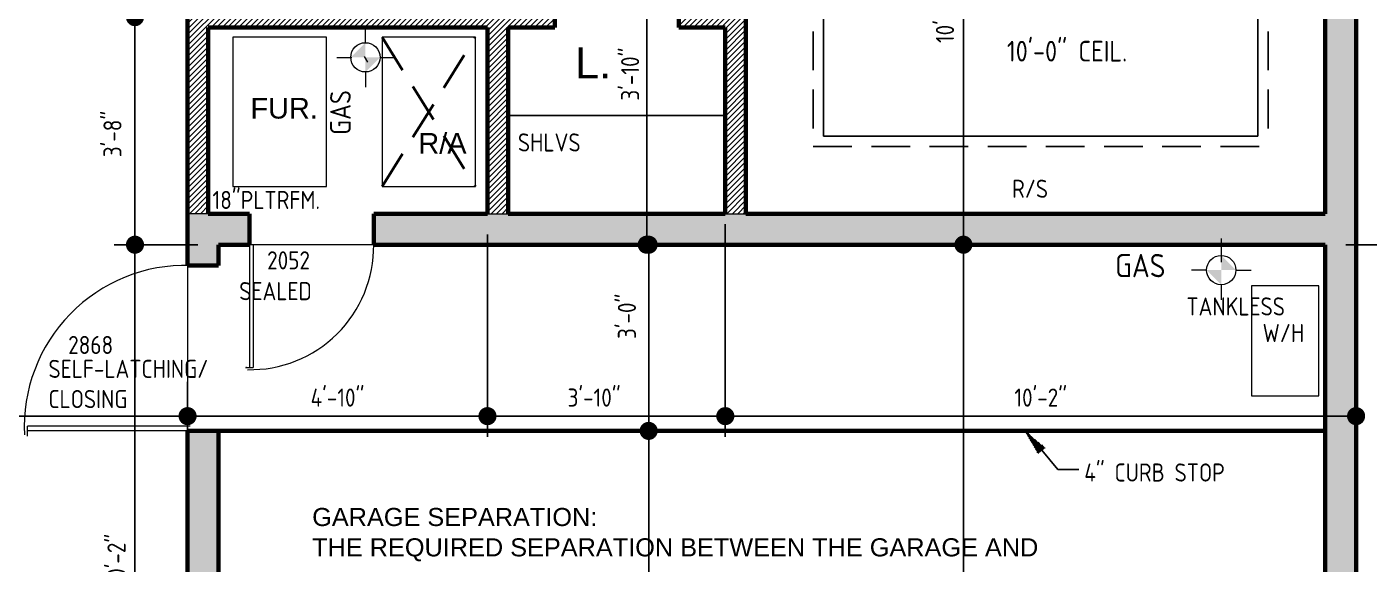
# Model space of a CAD drawing. Header units: feet. Extents: x 57903 to 63568, y -124112 to -112262.
# Drawn here: x 58530.8 to 58790.4, y -112946.6 to -112842.7 of the extents above; entities that cross this region are included whole.
import ezdxf

# ---------------------------------------------------------------- set-up
doc = ezdxf.new("R2010")
doc.units = ezdxf.units.FT
doc.header["$LTSCALE"] = 30
doc.header["$MEASUREMENT"] = 0
for name, pattern in [('DASHED2', [0.375, 0.25, -0.125]), ('HIDDEN', [0.375, 0.25, -0.125]), ('Solid', [0])]:
    doc.linetypes.add(name, pattern=pattern)
for name, color, linetype in [('CABS-FLOORPLAN', 4, 'Continuous'), ('DIM', 4, 'Continuous'), ('TEXT', 7, 'Continuous')]:
    doc.layers.add(name, color=color, linetype=linetype)
for name, color, linetype, lineweight in [('CDRAFT0', 7, 'Continuous', 18), ('DIMS', 137, 'Continuous', 15), ('DOORS', 157, 'Continuous', 9), ('DOORTEXT', 253, 'Continuous', 20), ('DUCTS', 7, 'Continuous', 35), ('FIXTURES', 2, 'Continuous', 15), ('HATCH', 123, 'Continuous', 0), ('L1', 251, 'Continuous', 13), ('ROOM LBLS', 253, 'Continuous', 30), ('TEXT LBLS', 81, 'Continuous', 18), ('WALLS', 7, 'Continuous', 60)]:
    doc.layers.add(name, color=color, linetype=linetype, lineweight=lineweight)
doc.styles.add('ARCH', font='ARCHITXT.SHX')
doc.styles.add('SWIS72', font='swissel.ttf', dxfattribs={"height": 4.5})
doc.styles.add('TEXT1', font='ARCHITXT.shx')
doc.dimstyles.new('ARCHITECTURAL', dxfattribs={"dimtxt": 3.5, "dimasz": 3.5, "dimexe": 4, "dimexo": 2, "dimgap": 1.5, "dimtad": 1, "dimdec": 1, "dimzin": 3, "dimdsep": 46, "dimlunit": 4, "dimtxsty": 'ARCH', "dimblk": 'DOT', "dimcen": 0.0625, "dimadec": 0, "dimazin": 0, "dimtfac": 1, "dimtdec": 1, "dimtix": 1, "dimtofl": 0, "dimtmove": 1, "dimatfit": 2, "dimldrblk": 'DOTSMALL', "dimfxl": 1, "dimtolj": 1, "dimtzin": 0, "dimarcsym": 0})
pattern_1 = [(45, (-4579.4019, 10781.86935), (-0.530330086, 0.530330086), [])]

# ---------------------------------------------------------------- blocks, each defined once
blk = doc.blocks.new('_Dot')
at = {"layer": 'DIMS', "color": 0, "lineweight": -2}
blk.add_line((-0.5, 0), (-1, 0), dxfattribs=at)
at = {"layer": 'DIMS', "color": 0, "const_width": 0.5}
blk.add_lwpolyline([(-0.25, 0, 1), (0.25, 0, 1)], format="xyb", close=True, dxfattribs=at)
blk = doc.blocks.new('*D572')
at = {"layer": 'Defpoints', "color": 0, "linetype": 'Solid', "transparency": 16777216}
for p in [(58487.91, -112904.87), (58561.91, -112909.36), (58561.91, -112918.02)]:
    blk.add_point(p, dxfattribs=at)
at = {"layer": 'DIMS', "color": 0, "linetype": 'Solid', "lineweight": -2, "transparency": 16777216}
for p, q in [((58487.91, -112906.87), (58487.91, -112922.02)), ((58561.91, -112911.36), (58561.91, -112922.02)), ((58491.41, -112918.02), (58558.41, -112918.02))]:
    blk.add_line(p, q, dxfattribs=at)
at = {"layer": 'DIMS', "color": 0, "linetype": 'Solid', "lineweight": -2, "transparency": 16777216, "xscale": 3.5, "yscale": 3.5, "zscale": 3.5, "rotation": 180}
blk.add_blockref('_Dot', (58487.91, -112918.02), dxfattribs=at)
at = {"layer": 'DIMS', "color": 0, "linetype": 'Solid', "lineweight": -2, "transparency": 16777216, "xscale": 3.5, "yscale": 3.5, "zscale": 3.5}
blk.add_blockref('_Dot', (58561.91, -112918.02), dxfattribs=at)
at = {"layer": 'DIMS', "color": 0, "linetype": 'Solid', "transparency": 16777216, "insert": (58503.82, -112914.43), "char_height": 3.5, "attachment_point": 5, "style": 'ARCH'}
blk.add_mtext('\\A1;6\'-2"', dxfattribs=at)
blk = doc.blocks.new('_DotSmall')
at = {"layer": 'DIMS', "color": 0, "const_width": 0.5}
blk.add_lwpolyline([(-0.0625, 0, 1), (0.0625, 0, 1)], format="xyb", close=True, dxfattribs=at)
blk = doc.blocks.new('*D474')
at = {"layer": 'Defpoints', "color": 0, "linetype": 'Solid', "transparency": 16777216}
for p in [(58619.91, -112880.87), (58561.91, -112909.36), (58619.91, -112918.02)]:
    blk.add_point(p, dxfattribs=at)
at = {"layer": 'DIMS', "color": 0, "linetype": 'Solid', "lineweight": -2, "transparency": 16777216}
for p, q in [((58619.91, -112882.87), (58619.91, -112922.02)), ((58561.91, -112911.36), (58561.91, -112922.02)), ((58565.41, -112918.02), (58616.41, -112918.02))]:
    blk.add_line(p, q, dxfattribs=at)
at = {"layer": 'DIMS', "color": 0, "linetype": 'Solid', "lineweight": -2, "transparency": 16777216, "xscale": 3.5, "yscale": 3.5, "zscale": 3.5, "rotation": 180}
blk.add_blockref('_Dot', (58561.91, -112918.02), dxfattribs=at)
at = {"layer": 'DIMS', "color": 0, "linetype": 'Solid', "lineweight": -2, "transparency": 16777216, "xscale": 3.5, "yscale": 3.5, "zscale": 3.5}
blk.add_blockref('_Dot', (58619.91, -112918.02), dxfattribs=at)
at = {"layer": 'DIMS', "color": 0, "linetype": 'Solid', "transparency": 16777216, "insert": (58590.91, -112914.43), "char_height": 3.5, "attachment_point": 5, "style": 'ARCH'}
blk.add_mtext('\\A1;4\'-10"', dxfattribs=at)
blk = doc.blocks.new('*D573')
at = {"layer": 'Defpoints', "color": 0, "linetype": 'Solid', "transparency": 16777216}
for p in [(58665.91, -112878.87), (58619.91, -112880.87), (58665.91, -112918.02)]:
    blk.add_point(p, dxfattribs=at)
at = {"layer": 'DIMS', "color": 0, "linetype": 'Solid', "lineweight": -2, "transparency": 16777216}
for p, q in [((58619.91, -112882.87), (58619.91, -112922.02)), ((58665.91, -112880.87), (58665.91, -112922.02)), ((58623.41, -112918.02), (58662.41, -112918.02))]:
    blk.add_line(p, q, dxfattribs=at)
at = {"layer": 'DIMS', "color": 0, "linetype": 'Solid', "lineweight": -2, "transparency": 16777216, "xscale": 3.5, "yscale": 3.5, "zscale": 3.5, "rotation": 180}
blk.add_blockref('_Dot', (58619.91, -112918.02), dxfattribs=at)
at = {"layer": 'DIMS', "color": 0, "linetype": 'Solid', "lineweight": -2, "transparency": 16777216, "xscale": 3.5, "yscale": 3.5, "zscale": 3.5}
blk.add_blockref('_Dot', (58665.91, -112918.02), dxfattribs=at)
at = {"layer": 'DIMS', "color": 0, "linetype": 'Solid', "transparency": 16777216, "insert": (58640.54, -112914.43), "char_height": 3.5, "attachment_point": 5, "style": 'ARCH'}
blk.add_mtext('\\A1;3\'-10"', dxfattribs=at)
blk = doc.blocks.new('*D574')
at = {"layer": 'Defpoints', "color": 0, "linetype": 'Solid', "transparency": 16777216}
for p in [(58665.91, -112878.87), (58787.91, -112907.65), (58787.91, -112918.02)]:
    blk.add_point(p, dxfattribs=at)
at = {"layer": 'DIMS', "color": 0, "linetype": 'Solid', "lineweight": -2, "transparency": 16777216}
for p, q in [((58665.91, -112880.87), (58665.91, -112922.02)), ((58787.91, -112909.65), (58787.91, -112922.02)), ((58669.41, -112918.02), (58784.41, -112918.02))]:
    blk.add_line(p, q, dxfattribs=at)
at = {"layer": 'DIMS', "color": 0, "linetype": 'Solid', "lineweight": -2, "transparency": 16777216, "xscale": 3.5, "yscale": 3.5, "zscale": 3.5, "rotation": 180}
blk.add_blockref('_Dot', (58665.91, -112918.02), dxfattribs=at)
at = {"layer": 'DIMS', "color": 0, "linetype": 'Solid', "lineweight": -2, "transparency": 16777216, "xscale": 3.5, "yscale": 3.5, "zscale": 3.5}
blk.add_blockref('_Dot', (58787.91, -112918.02), dxfattribs=at)
at = {"layer": 'DIMS', "color": 0, "linetype": 'Solid', "transparency": 16777216, "insert": (58726.91, -112914.43), "char_height": 3.5, "attachment_point": 5, "style": 'ARCH'}
blk.add_mtext('\\A1;10\'-2"', dxfattribs=at)
blk = doc.blocks.new('*D516')
at = {"layer": 'Defpoints', "color": 0, "linetype": 'Solid', "transparency": 16777216}
for p in [(58551.74, -112884.87), (58565.91, -112884.87), (58559.6, -113006.87)]:
    blk.add_point(p, dxfattribs=at)
at = {"layer": 'DIMS', "color": 0, "linetype": 'Solid', "lineweight": -2, "transparency": 16777216}
for p, q in [((58563.91, -112884.87), (58547.74, -112884.87)), ((58551.74, -113003.37), (58551.74, -112888.37)), ((58557.6, -113006.87), (58547.74, -113006.87))]:
    blk.add_line(p, q, dxfattribs=at)
at = {"layer": 'DIMS', "color": 0, "linetype": 'Solid', "lineweight": -2, "transparency": 16777216, "xscale": 3.5, "yscale": 3.5, "zscale": 3.5}
for p, rotation in [((58551.74, -112884.87), 90), ((58551.74, -113006.87), 270)]:
    blk.add_blockref('_Dot', p, dxfattribs=dict(at, rotation=rotation))
at = {"layer": 'DIMS', "color": 0, "linetype": 'Solid', "transparency": 16777216, "insert": (58548.16, -112945.87), "char_height": 3.5, "attachment_point": 5, "rotation": 90, "style": 'ARCH'}
blk.add_mtext('\\A1;10\'-2"', dxfattribs=at)
blk = doc.blocks.new('*D517')
at = {"layer": 'Defpoints', "color": 0, "linetype": 'Solid', "transparency": 16777216}
for p in [(58551.74, -112840.87), (58561.91, -112840.87), (58565.91, -112884.87)]:
    blk.add_point(p, dxfattribs=at)
at = {"layer": 'DIMS', "color": 0, "linetype": 'Solid', "lineweight": -2, "transparency": 16777216}
for p, q in [((58559.91, -112840.87), (58547.74, -112840.87)), ((58551.74, -112881.37), (58551.74, -112844.37)), ((58563.91, -112884.87), (58547.74, -112884.87))]:
    blk.add_line(p, q, dxfattribs=at)
at = {"layer": 'DIMS', "color": 0, "linetype": 'Solid', "lineweight": -2, "transparency": 16777216, "xscale": 3.5, "yscale": 3.5, "zscale": 3.5}
for p, rotation in [((58551.74, -112840.87), 90), ((58551.74, -112884.87), 270)]:
    blk.add_blockref('_Dot', p, dxfattribs=dict(at, rotation=rotation))
at = {"layer": 'DIMS', "color": 0, "linetype": 'Solid', "transparency": 16777216, "insert": (58547.39, -112863.46), "char_height": 3.5, "attachment_point": 5, "rotation": 90, "style": 'ARCH'}
blk.add_mtext('\\A1;3\'-8"', dxfattribs=at)
blk = doc.blocks.new('*D527')
at = {"layer": 'Defpoints', "color": 0, "linetype": 'Solid', "transparency": 16777216}
for p in [(58650.71, -112838.87), (58661.87, -112838.87), (58664.85, -112884.87)]:
    blk.add_point(p, dxfattribs=at)
at = {"layer": 'DIMS', "color": 0, "linetype": 'Solid', "lineweight": -2, "transparency": 16777216}
for p, q in [((58659.87, -112838.87), (58646.71, -112838.87)), ((58650.71, -112881.37), (58650.71, -112842.37)), ((58662.85, -112884.87), (58646.71, -112884.87))]:
    blk.add_line(p, q, dxfattribs=at)
at = {"layer": 'DIMS', "color": 0, "linetype": 'Solid', "lineweight": -2, "transparency": 16777216, "xscale": 3.5, "yscale": 3.5, "zscale": 3.5}
for p, rotation in [((58650.71, -112838.87), 90), ((58650.71, -112884.87), 270)]:
    blk.add_blockref('_Dot', p, dxfattribs=dict(at, rotation=rotation))
at = {"layer": 'DIMS', "color": 0, "linetype": 'Solid', "transparency": 16777216, "insert": (58647.5, -112851.88), "char_height": 3.5, "attachment_point": 5, "rotation": 90, "style": 'ARCH'}
blk.add_mtext('\\A1;3\'-10"', dxfattribs=at)
blk = doc.blocks.new('*D528')
at = {"layer": 'Defpoints', "color": 0, "linetype": 'Solid', "transparency": 16777216}
for p in [(58661.43, -112884.87), (58651.09, -112920.87), (58660.98, -112920.87)]:
    blk.add_point(p, dxfattribs=at)
at = {"layer": 'DIMS', "color": 0, "linetype": 'Solid', "lineweight": -2, "transparency": 16777216}
for p, q in [((58659.43, -112884.87), (58647.09, -112884.87)), ((58651.09, -112888.37), (58651.09, -112917.37)), ((58658.98, -112920.87), (58647.09, -112920.87))]:
    blk.add_line(p, q, dxfattribs=at)
at = {"layer": 'DIMS', "color": 0, "linetype": 'Solid', "lineweight": -2, "transparency": 16777216, "xscale": 3.5, "yscale": 3.5, "zscale": 3.5}
for p, rotation in [((58651.09, -112884.87), 90), ((58651.09, -112920.87), 270)]:
    blk.add_blockref('_Dot', p, dxfattribs=dict(at, rotation=rotation))
at = {"layer": 'DIMS', "color": 0, "linetype": 'Solid', "transparency": 16777216, "insert": (58646.88, -112898.72), "char_height": 3.5, "attachment_point": 5, "rotation": 90, "style": 'ARCH'}
blk.add_mtext('\\A1;3\'-0"', dxfattribs=at)
blk = doc.blocks.new('*D529')
at = {"layer": 'Defpoints', "color": 0, "linetype": 'Solid', "transparency": 16777216}
for p in [(58660.98, -112920.87), (58578.91, -113142.87), (58651.09, -113142.87)]:
    blk.add_point(p, dxfattribs=at)
at = {"layer": 'DIMS', "color": 0, "linetype": 'Solid', "lineweight": -2, "transparency": 16777216}
for p, q in [((58658.98, -112920.87), (58647.09, -112920.87)), ((58651.09, -112924.37), (58651.09, -113139.37)), ((58580.91, -113142.87), (58655.09, -113142.87))]:
    blk.add_line(p, q, dxfattribs=at)
at = {"layer": 'DIMS', "color": 0, "linetype": 'Solid', "lineweight": -2, "transparency": 16777216, "xscale": 3.5, "yscale": 3.5, "zscale": 3.5}
for p, rotation in [((58651.09, -112920.87), 90), ((58651.09, -113142.87), 270)]:
    blk.add_blockref('_Dot', p, dxfattribs=dict(at, rotation=rotation))
at = {"layer": 'DIMS', "color": 0, "linetype": 'Solid', "transparency": 16777216, "insert": (58647.5, -113031.87), "char_height": 3.5, "attachment_point": 5, "rotation": 90, "style": 'ARCH'}
blk.add_mtext('\\A1;18\'-6"', dxfattribs=at)
blk = doc.blocks.new('*D531')
at = {"layer": 'Defpoints', "color": 0, "linetype": 'Solid', "transparency": 16777216}
for p in [(58711.97, -112884.87), (58720.72, -112884.87), (58686.17, -113148.87)]:
    blk.add_point(p, dxfattribs=at)
at = {"layer": 'DIMS', "color": 0, "linetype": 'Solid', "lineweight": -2, "transparency": 16777216}
for p, q in [((58718.72, -112884.87), (58707.97, -112884.87)), ((58711.97, -113145.37), (58711.97, -112888.37)), ((58688.17, -113148.87), (58715.97, -113148.87))]:
    blk.add_line(p, q, dxfattribs=at)
at = {"layer": 'DIMS', "color": 0, "linetype": 'Solid', "lineweight": -2, "transparency": 16777216, "xscale": 3.5, "yscale": 3.5, "zscale": 3.5}
for p, rotation in [((58711.97, -112884.87), 90), ((58711.97, -113148.87), 270)]:
    blk.add_blockref('_Dot', p, dxfattribs=dict(at, rotation=rotation))
at = {"layer": 'DIMS', "color": 0, "linetype": 'Solid', "transparency": 16777216, "insert": (58708.39, -113016.87), "char_height": 3.5, "attachment_point": 5, "rotation": 90, "style": 'ARCH'}
blk.add_mtext('\\A1;22\'-0"', dxfattribs=at)
blk = doc.blocks.new('*D532')
at = {"layer": 'Defpoints', "color": 0, "linetype": 'Solid', "transparency": 16777216}
for p in [(58704.91, -112764.87), (58711.97, -112764.87), (58720.72, -112884.87)]:
    blk.add_point(p, dxfattribs=at)
at = {"layer": 'DIMS', "color": 0, "linetype": 'Solid', "lineweight": -2, "transparency": 16777216}
for p, q in [((58706.91, -112764.87), (58715.97, -112764.87)), ((58711.97, -112881.37), (58711.97, -112768.37)), ((58718.72, -112884.87), (58707.97, -112884.87))]:
    blk.add_line(p, q, dxfattribs=at)
at = {"layer": 'DIMS', "color": 0, "linetype": 'Solid', "lineweight": -2, "transparency": 16777216, "xscale": 3.5, "yscale": 3.5, "zscale": 3.5}
for p, rotation in [((58711.97, -112764.87), 90), ((58711.97, -112884.87), 270)]:
    blk.add_blockref('_Dot', p, dxfattribs=dict(at, rotation=rotation))
at = {"layer": 'DIMS', "color": 0, "linetype": 'Solid', "transparency": 16777216, "insert": (58708.39, -112840.78), "char_height": 3.5, "attachment_point": 5, "rotation": 90, "style": 'ARCH'}
blk.add_mtext('\\A1;10\'-0"', dxfattribs=at)
blk = doc.blocks.new('*D538')
at = {"layer": 'Defpoints', "color": 0, "linetype": 'Solid', "transparency": 16777216}
for p in [(58788.91, -112712.87), (58823.91, -112712.87), (58787.91, -113148.87)]:
    blk.add_point(p, dxfattribs=at)
at = {"layer": 'DIMS', "color": 0, "linetype": 'Solid', "lineweight": -2, "transparency": 16777216}
for p, q in [((58790.91, -112712.87), (58827.91, -112712.87)), ((58823.91, -113145.37), (58823.91, -112716.37)), ((58789.91, -113148.87), (58827.91, -113148.87))]:
    blk.add_line(p, q, dxfattribs=at)
at = {"layer": 'DIMS', "color": 0, "linetype": 'Solid', "lineweight": -2, "transparency": 16777216, "xscale": 3.5, "yscale": 3.5, "zscale": 3.5}
for p, rotation in [((58823.91, -112712.87), 90), ((58823.91, -113148.87), 270)]:
    blk.add_blockref('_Dot', p, dxfattribs=dict(at, rotation=rotation))
at = {"layer": 'DIMS', "color": 0, "linetype": 'Solid', "transparency": 16777216, "insert": (58820.33, -112930.87), "char_height": 3.5, "attachment_point": 5, "rotation": 90, "style": 'ARCH'}
blk.add_mtext('\\A1;36\'-4"', dxfattribs=at)
blk = doc.blocks.new('*D541')
at = {"layer": 'Defpoints', "color": 0, "linetype": 'Solid', "transparency": 16777216}
for p in [(58783.91, -112884.87), (58838.91, -112884.87), (58787.91, -113148.87)]:
    blk.add_point(p, dxfattribs=at)
at = {"layer": 'DIMS', "color": 0, "linetype": 'Solid', "lineweight": -2, "transparency": 16777216}
for p, q in [((58785.91, -112884.87), (58842.91, -112884.87)), ((58838.91, -113145.37), (58838.91, -112888.37)), ((58789.91, -113148.87), (58842.91, -113148.87))]:
    blk.add_line(p, q, dxfattribs=at)
at = {"layer": 'DIMS', "color": 0, "linetype": 'Solid', "lineweight": -2, "transparency": 16777216, "xscale": 3.5, "yscale": 3.5, "zscale": 3.5}
for p, rotation in [((58838.91, -112884.87), 90), ((58838.91, -113148.87), 270)]:
    blk.add_blockref('_Dot', p, dxfattribs=dict(at, rotation=rotation))
at = {"layer": 'DIMS', "color": 0, "linetype": 'Solid', "transparency": 16777216, "insert": (58835.33, -113016.87), "char_height": 3.5, "attachment_point": 5, "rotation": 90, "style": 'ARCH'}
blk.add_mtext('\\A1;22\'-0"', dxfattribs=at)
blk = doc.blocks.new('*D542')
at = {"layer": 'Defpoints', "color": 0, "linetype": 'Solid', "transparency": 16777216}
for p in [(58783.91, -112764.87), (58838.91, -112764.87), (58783.91, -112884.87)]:
    blk.add_point(p, dxfattribs=at)
at = {"layer": 'DIMS', "color": 0, "linetype": 'Solid', "lineweight": -2, "transparency": 16777216}
for p, q in [((58785.91, -112764.87), (58842.91, -112764.87)), ((58838.91, -112881.37), (58838.91, -112768.37)), ((58785.91, -112884.87), (58842.91, -112884.87))]:
    blk.add_line(p, q, dxfattribs=at)
at = {"layer": 'DIMS', "color": 0, "linetype": 'Solid', "lineweight": -2, "transparency": 16777216, "xscale": 3.5, "yscale": 3.5, "zscale": 3.5}
for p, rotation in [((58838.91, -112764.87), 90), ((58838.91, -112884.87), 270)]:
    blk.add_blockref('_Dot', p, dxfattribs=dict(at, rotation=rotation))
at = {"layer": 'DIMS', "color": 0, "linetype": 'Solid', "transparency": 16777216, "insert": (58835.33, -112824.87), "char_height": 3.5, "attachment_point": 5, "rotation": 90, "style": 'ARCH'}
blk.add_mtext('\\A1;10\'-0"', dxfattribs=at)
blk = doc.blocks.new('*D546')
at = {"layer": 'Defpoints', "color": 0, "linetype": 'Solid', "transparency": 16777216}
for p in [(58787.91, -112396.87), (58853.91, -112396.87), (58787.91, -113148.87)]:
    blk.add_point(p, dxfattribs=at)
at = {"layer": 'DIMS', "color": 0, "linetype": 'Solid', "lineweight": -2, "transparency": 16777216}
for p, q in [((58789.91, -112396.87), (58857.91, -112396.87)), ((58853.91, -113145.37), (58853.91, -112400.37)), ((58789.91, -113148.87), (58857.91, -113148.87))]:
    blk.add_line(p, q, dxfattribs=at)
at = {"layer": 'DIMS', "color": 0, "linetype": 'Solid', "lineweight": -2, "transparency": 16777216, "xscale": 3.5, "yscale": 3.5, "zscale": 3.5}
for p, rotation in [((58853.91, -112396.87), 90), ((58853.91, -113148.87), 270)]:
    blk.add_blockref('_Dot', p, dxfattribs=dict(at, rotation=rotation))
at = {"layer": 'DIMS', "color": 0, "linetype": 'Solid', "transparency": 16777216, "insert": (58850.33, -112772.87), "char_height": 3.5, "attachment_point": 5, "rotation": 90, "style": 'ARCH'}
blk.add_mtext('\\A1;62\'-8"', dxfattribs=at)

msp = doc.modelspace()

# ---------------------------------------------------------------- hatches: boundary and pattern name
at = {"layer": 'HATCH'}
h = msp.add_hatch(color=9, dxfattribs=at)
h.dxf.hatch_style = 1
h.set_gradient(color1=(199, 200, 202), color2=(147, 149, 152), name='INVCYLINDER')
h.paths.add_polyline_path([(58781.91, -112758.87), (58739.91, -112758.87), (58739.91, -112764.87), (58781.91, -112764.87), (58781.91, -112878.87), (58669.91, -112878.87), (58665.91, -112878.87), (58623.91, -112878.87), (58619.91, -112878.87), (58597.91, -112878.87), (58597.91, -112884.87), (58781.91, -112884.87), (58781.91, -113142.87), (58787.91, -113142.87), (58787.91, -112724.87), (58786.91, -112724.87), (58781.91, -112724.87)])
h.paths.add_polyline_path([(58748.57, -112765.16), (58772.15, -112765.16), (58772.15, -112758.91), (58748.57, -112758.91)], flags=25)
at = {"layer": 'HATCH', "linetype": 'Solid'}
h = msp.add_hatch(dxfattribs=at)
h.set_pattern_fill('ANSI31', color=256, scale=6, style=0)
h.set_pattern_definition(pattern_1)
h.paths.add_polyline_path([(58697.91, -112752.87), (58665.91, -112752.87), (58665.91, -112758.87), (58665.91, -112838.87), (58656.91, -112838.87), (58656.91, -112842.87), (58665.91, -112842.87), (58665.91, -112878.87), (58669.91, -112878.87), (58669.91, -112764.87), (58704.91, -112764.87), (58704.91, -112760.87), (58697.91, -112760.87)])
h.paths.add_polyline_path([(58669.91, -112756.87), (58693.91, -112756.87), (58693.91, -112760.87), (58669.91, -112760.87)], flags=16)
h = msp.add_hatch(dxfattribs=at)
h.set_pattern_fill('ANSI31', color=256, scale=6, style=0)
h.set_pattern_definition(pattern_1)
h.paths.add_polyline_path([(58632.91, -112838.87), (58601.91, -112838.87), (58601.91, -112833.31), (58597.91, -112833.31), (58597.91, -112838.87), (58561.91, -112838.87), (58561.91, -112878.87), (58565.91, -112878.87), (58565.91, -112842.87), (58619.91, -112842.87), (58619.91, -112878.87), (58623.91, -112878.87), (58623.91, -112842.87), (58632.91, -112842.87)])
at = {"layer": 'HATCH'}
h = msp.add_hatch(color=9, dxfattribs=at)
h.dxf.hatch_style = 1
h.set_gradient(color1=(199, 200, 202), color2=(147, 149, 152), name='INVCYLINDER')
h.paths.add_polyline_path([(58573.91, -112878.87), (58565.91, -112878.87), (58561.91, -112878.87), (58561.91, -112888.86, -0.003736), (58562.38, -112888.87), (58567.91, -112888.87), (58567.91, -112884.87), (58573.91, -112884.87)])
h = msp.add_hatch(color=9, dxfattribs=at)
h.dxf.hatch_style = 1
h.set_gradient(color1=(199, 200, 202), color2=(147, 149, 152), name='INVCYLINDER')
h.paths.add_polyline_path([(58567.91, -112920.87), (58565.91, -112920.87), (58561.91, -112920.87), (58561.91, -113000.87), (58550.91, -113000.87), (58550.91, -113006.87), (58561.91, -113006.87), (58561.91, -113142.87), (58567.91, -113142.87)])
at = {"layer": 'TEXT'}
h = msp.add_hatch(dxfattribs=at)
h.set_pattern_fill('ANSI31', color=256, scale=0.845944, angle=362.3897, style=0)
h.set_pattern_definition([(132.61031, (58674.3115, -112419.40114), (0.077824267, 0.071588934), [])])
h.paths.add_polyline_path([(58727.74, -112924.18), (58726.44, -112925.27), (58723.81, -112920.85)])

# ---------------------------------------------------------------- linework, layer by layer
at = {"layer": 'CABS-FLOORPLAN', "color": 4, "linetype": 'HIDDEN'}
for p, q in [((58682.91, -112764.87), (58682.91, -112865.87)), ((58770.91, -112764.87), (58770.91, -112865.87)), ((58682.91, -112865.87), (58770.91, -112865.87))]:
    msp.add_line(p, q, dxfattribs=at)
at = {"layer": 'CABS-FLOORPLAN', "color": 4}
for p, q in [((58684.91, -112764.87), (58684.91, -112863.87)), ((58768.91, -112764.87), (58768.91, -112863.87)), ((58665.91, -112859.87), (58623.91, -112859.87)), ((58684.91, -112863.87), (58768.91, -112863.87))]:
    msp.add_line(p, q, dxfattribs=at)
at = {"layer": 'CDRAFT0', "linetype": 'Solid'}
for p, q in [((58565.91, -112878.87), (58561.91, -112878.87)), ((58619.91, -112878.87), (58623.91, -112878.87)), ((58665.91, -112878.87), (58669.91, -112878.87))]:
    msp.add_line(p, q, dxfattribs=at)
at = {"layer": 'DOORS'}
for p, q in [((58573.91, -112884.87), (58573.91, -112908.6)), ((58574.58, -112884.87), (58574.58, -112908.6)), ((58573.3, -112908.6), (58574.58, -112908.6)), ((58562.38, -112919.99), (58530.93, -112919.99)), ((58530.93, -112921.91), (58530.93, -112919.99)), ((58562.38, -112920.87), (58530.93, -112920.87))]:
    msp.add_line(p, q, dxfattribs=at)
for centre, radius, start, end in [((58574.02, -112885.15), 23.89, 268.7285, 0.671), ((58561.56, -112920.1), 31.24, 88.5009, 182.8516), ((58573.3, -112908.73), 0.134, 90, 188.8942)]:
    msp.add_arc(centre, radius, start, end, dxfattribs=at)
at = {"layer": 'DUCTS', "color": 1, "linetype": 'DASHED2'}
for p, q in [((58599.53, -112844.74), (58617.59, -112873.63)), ((58599.53, -112873.63), (58617.59, -112844.74))]:
    msp.add_line(p, q, dxfattribs=at)
at = {"layer": 'FIXTURES', "elevation": 0.03}
msp.add_lwpolyline([(58767.69, -112892.84), (58767.69, -112914.12), (58780.69, -112914.12), (58780.69, -112892.84)], close=True, dxfattribs=at)
at = {"layer": 'L1', "color": 3}
msp.add_line((58597.91, -112884.87), (58573.91, -112884.87), dxfattribs=at)
at = {"layer": 'L1', "linetype": 'Solid'}
msp.add_line((58561.91, -112888.87), (58561.91, -112920.87), dxfattribs=at)
at = {"layer": 'L1', "color": 3}
for points in [[(58588.75, -112844.74), (58570.69, -112844.74), (58570.69, -112873.63), (58588.75, -112873.63)], [(58617.59, -112844.74), (58599.53, -112844.74), (58599.53, -112873.63), (58617.59, -112873.63)]]:
    msp.add_lwpolyline(points, close=True, dxfattribs=at)
at = {"layer": 'TEXT'}
for p, q in [((58724.01, -112920.87), (58730.22, -112928.33)), ((58730.22, -112928.33), (58734.3, -112928.33))]:
    msp.add_line(p, q, dxfattribs=at)
at = {"layer": 'TEXT LBLS', "ltscale": 0.5}
for p, q in [((58596.3, -112845.81), (58596.3, -112842.87)), ((58590.76, -112848.64), (58593.7, -112848.64)), ((58596.78, -112849.56), (58596.14, -112848.47)), ((58599.13, -112848.64), (58601.85, -112848.64)), ((58596.3, -112851.47), (58596.3, -112854.41))]:
    msp.add_line(p, q, dxfattribs=at)
at = {"layer": 'TEXT LBLS'}
for p, q in [((58761.82, -112883.69), (58761.82, -112888.27)), ((58758.99, -112889.77), (58756.05, -112889.77)), ((58764.65, -112889.77), (58767.59, -112889.77)), ((58761.82, -112892.6), (58761.82, -112895.54))]:
    msp.add_line(p, q, dxfattribs=at)
at = {"layer": 'TEXT LBLS', "ltscale": 0.5}
msp.add_circle((58596.3, -112848.64), 2.83, dxfattribs=at)
at = {"layer": 'TEXT LBLS'}
msp.add_circle((58761.82, -112889.77), 2.83, dxfattribs=at)
at = {"layer": 'TEXT LBLS', "ltscale": 0.5}
msp.add_solid([(58596.3, -112845.81), (58593.48, -112848.64), (58596.3, -112851.47), (58599.13, -112848.64)], dxfattribs=at)
at = {"layer": 'TEXT LBLS'}
msp.add_solid([(58764.65, -112889.77), (58761.82, -112886.95), (58758.99, -112889.77), (58761.82, -112892.6)], dxfattribs=at)
at = {"layer": 'WALLS'}
for p, q in [((58787.91, -112724.87), (58787.91, -113148.87)), ((58669.91, -112764.87), (58669.91, -112878.87)), ((58781.91, -112764.87), (58781.91, -112878.87)), ((58561.91, -112838.87), (58561.91, -112888.87)), ((58632.91, -112842.87), (58632.91, -112838.87)), ((58656.91, -112842.87), (58656.91, -112838.87)), ((58565.91, -112842.87), (58565.91, -112878.87)), ((58619.91, -112842.87), (58565.91, -112842.87)), ((58619.91, -112842.87), (58619.91, -112878.87)), ((58623.91, -112842.87), (58623.91, -112878.87)), ((58632.91, -112842.87), (58623.91, -112842.87)), ((58665.91, -112842.87), (58656.91, -112842.87)), ((58665.91, -112842.87), (58665.91, -112878.87)), ((58573.91, -112878.87), (58565.91, -112878.87)), ((58619.91, -112878.87), (58597.91, -112878.87)), ((58665.91, -112878.87), (58623.91, -112878.87)), ((58781.91, -112878.87), (58669.91, -112878.87)), ((58567.91, -112884.87), (58567.91, -112888.87)), ((58573.91, -112884.87), (58567.91, -112884.87)), ((58781.91, -112884.87), (58597.91, -112884.87)), ((58781.91, -112884.87), (58781.91, -113142.87)), ((58567.91, -112888.87), (58561.91, -112888.87)), ((58561.91, -112920.87), (58561.91, -113000.87)), ((58565.91, -112920.87), (58561.91, -112920.87)), ((58781.91, -112920.87), (58565.91, -112920.87)), ((58567.91, -112920.87), (58567.91, -113142.87))]:
    msp.add_line(p, q, dxfattribs=at)
at = {"layer": 'WALLS', "linetype": 'Solid'}
for p, q in [((58573.91, -112878.87), (58573.91, -112884.87)), ((58597.91, -112878.87), (58597.91, -112884.87))]:
    msp.add_line(p, q, dxfattribs=at)

# ---------------------------------------------------------------- texts
at = {"layer": 'DIM', "style": 'SWIS72'}
for s, p in [('GARAGE SEPARATION: ', (58586.01, -112939.27)), ('THE REQUIRED SEPARATION BETWEEN THE GARAGE AND ', (58586.01, -112945.14))]:
    msp.add_text(s, height=3.5, dxfattribs=at).set_placement(p)
at = {"layer": 'DOORTEXT', "color": 7, "style": 'TEXT1'}
for s, p in [('2052', (58577.3, -112889.64)), ('SEALED ', (58571.9, -112895.6)), ('TANKLESS', (58755.09, -112898.56)), ('W/H', (58769.83, -112903.7))]:
    msp.add_text(s, height=3.5, dxfattribs=at).set_placement(p)
at = {"layer": 'DOORTEXT', "color": 0, "style": 'TEXT1'}
msp.add_text('2868', height=3.5, dxfattribs=at).set_placement((58538.82, -112906.01))
at = {"layer": 'DOORTEXT', "color": 0, "linetype": 'Solid', "insert": (58535.01, -112907.13), "char_height": 3.5, "width": 66.665, "attachment_point": 1, "style": 'TEXT1'}
msp.add_mtext('SELF-LATCHING/\\PCLOSING', dxfattribs=at)
at = {"layer": 'ROOM LBLS', "style": 'SWIS72'}
for s, height, p in [('L.', 6, (58636.84, -112852.73)), ('FUR.', 4, (58574.07, -112860.48, -0.03)), ('R/A', 4, (58606.55, -112867.26))]:
    msp.add_text(s, height=height, dxfattribs=at).set_placement(p)
at = {"layer": 'TEXT', "style": 'TEXT1'}
for s, p in [('SHLVS', (58625.8, -112866.85)), ('R/S', (58721.37, -112875.8)), ('18"PLTRFM.', (58566.73, -112877.97)), ('4" CURB STOP', (58735.34, -112930.67))]:
    msp.add_text(s, height=3.5, dxfattribs=at).set_placement(p)
at = {"layer": 'TEXT LBLS', "color": 253, "style": 'TEXT1'}
msp.add_text('10\'-0" CEIL.', height=4, dxfattribs=at).set_placement((58720.37, -112849.45))
at = {"layer": 'TEXT LBLS', "ltscale": 0.5, "style": 'TEXT1'}
msp.add_text('GAS', height=3.99, rotation=90, dxfattribs=at).set_placement((58593.47, -112863.62))
at = {"layer": 'TEXT LBLS', "style": 'TEXT1'}
msp.add_text('GAS', height=4.5, rotation=360, dxfattribs=at).set_placement((58741.3, -112891.16))

# ---------------------------------------------------------------- dimensions: what is measured, and where the dimension line sits
at = {"layer": 'DIMS', "linetype": 'Solid'}
for base, p1, p2, angle, picture, middle in [((58853.91, -112396.87), (58787.91, -113148.87), (58787.91, -112396.87), 90, '*D546', (58850.33, -112772.87)), ((58823.91, -112712.87), (58787.91, -113148.87), (58788.91, -112712.87), 90, '*D538', (58820.33, -112930.87)), ((58838.91, -112764.87), (58783.91, -112884.87), (58783.91, -112764.87), 90, '*D542', (58835.33, -112824.87)), ((58787.91, -112918.02), (58665.91, -112878.87), (58787.91, -112907.65), 180, '*D574', (58726.91, -112914.43)), ((58551.74, -112884.87), (58559.6, -113006.87), (58565.91, -112884.87), 90, '*D516', (58548.16, -112945.87)), ((58619.91, -112918.02), (58561.91, -112909.36), (58619.91, -112880.87), 180, '*D474', (58590.91, -112914.43)), ((58711.97, -112884.87), (58686.17, -113148.87), (58720.72, -112884.87), 90, '*D531', (58708.39, -113016.87)), ((58838.91, -112884.87), (58787.91, -113148.87), (58783.91, -112884.87), 90, '*D541', (58835.33, -113016.87)), ((58651.09, -113142.87), (58660.98, -112920.87), (58578.91, -113142.87), 90, '*D529', (58647.5, -113031.87))]:
    dim = msp.add_linear_dim(base=base, p1=p1, p2=p2, angle=angle, dimstyle='ARCHITECTURAL', dxfattribs=at)
    dim.commit()
    dim.dimension.update_dxf_attribs({"geometry": picture, "text_midpoint": middle})
for base, p1, p2, angle, picture, middle in [((58711.97, -112764.87), (58720.72, -112884.87), (58704.91, -112764.87), 90, '*D532', (58711.97, -112840.78)), ((58551.74, -112840.87), (58565.91, -112884.87), (58561.91, -112840.87), 90, '*D517', (58550.98, -112863.46)), ((58650.71, -112838.87), (58664.85, -112884.87), (58661.87, -112838.87), 90, '*D527', (58651.09, -112851.88)), ((58665.91, -112918.02), (58619.91, -112880.87), (58665.91, -112878.87), 180, '*D573', (58640.54, -112918.02)), ((58651.09, -112920.87), (58661.43, -112884.87), (58660.98, -112920.87), 90, '*D528', (58650.46, -112898.72)), ((58561.91, -112918.02), (58487.91, -112904.87), (58561.91, -112909.36), 180, '*D572', (58503.82, -112918.02))]:
    dim = msp.add_linear_dim(base=base, p1=p1, p2=p2, angle=angle, dimstyle='ARCHITECTURAL', dxfattribs=at)
    dim.commit()
    dim.dimension.update_dxf_attribs({"geometry": picture, "text_midpoint": middle, "dimtype": 160})

doc.saveas('drawing.dxf')
